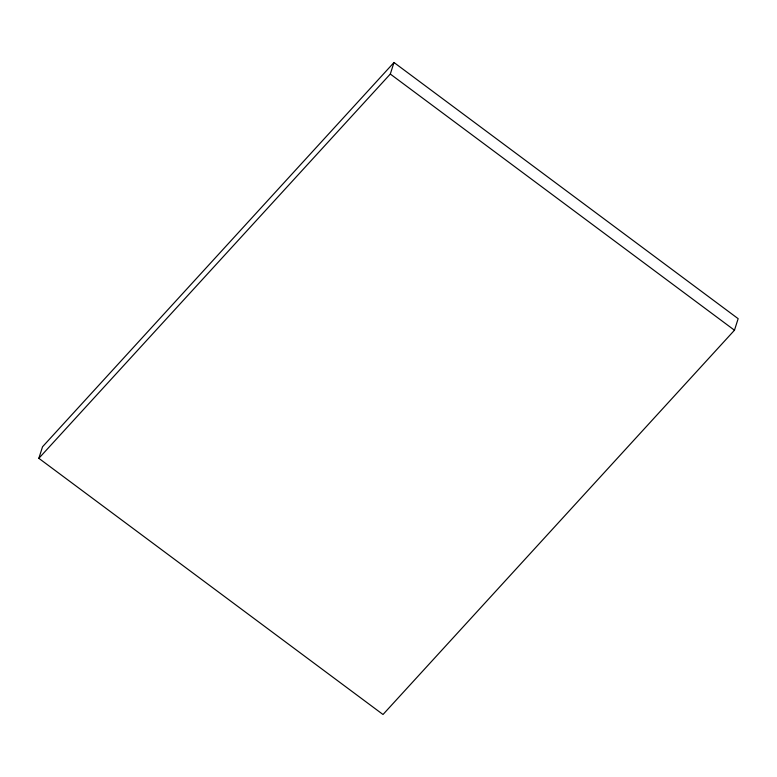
<?xml version="1.0" encoding="UTF-8"?>
<svg xmlns="http://www.w3.org/2000/svg" width="777" height="777" viewBox="0 0 777 777"><rect width="100%" height="100%" fill="white"/><g stroke="black" fill="none" stroke-linecap="round" stroke-linejoin="round"><path stroke-width="1.17" d="M38.85 458.323L42.531 446.775L393.988 62.5L738.15 318.677L734.469 330.225L383.012 714.5L38.85 458.323L390.307 74.048L393.988 62.5M390.307 74.048L734.469 330.225"/></g></svg>
